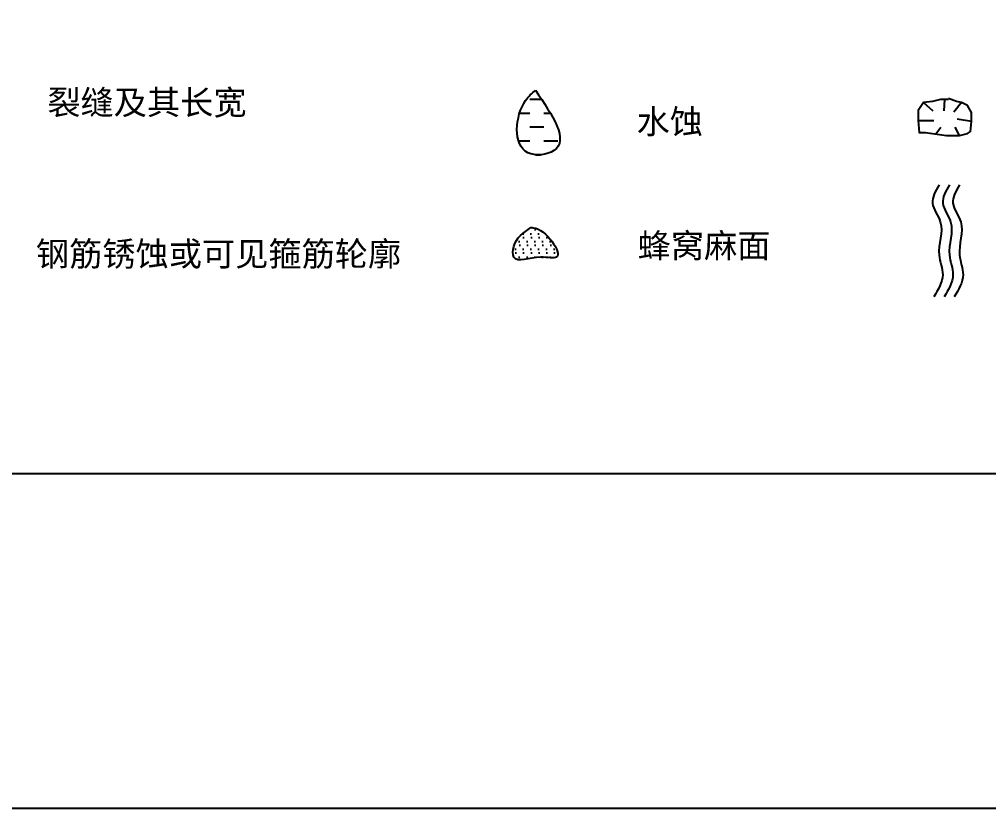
# Model space of a CAD drawing. Header units: millimetres. Extents: x -37 to 615, y -48 to 413.
# Drawn here: x 137 to 275.7, y -47.9 to 65 of the extents above; entities that cross this region are included whole.
import ezdxf

# ---------------------------------------------------------------- set-up
doc = ezdxf.new("R2010")
doc.units = ezdxf.units.MM
for name, color, linetype in [('加固措施', 7, 'Continuous'), ('图层1', 7, 'Continuous'), ('病害', 5, 'Continuous')]:
    doc.layers.add(name, color=color, linetype=linetype)
doc.styles.get("Standard").update_dxf_attribs({"font": ''})
doc.styles.get('Standard').set_extended_font_data('SimSun')
pattern_1 = [(0, (-3997.7199, -288.9294), (0.55266586, 1.10533173), [0, -1.10533173])]
pattern_2 = [(0, (-6886.571, -700.7115), (0.55266586, 1.10533173), [0, -1.10533173])]
pattern_3 = [(0, (-3576.1421, -199.0757), (1.9895971, 1.9895971), [1.9895971, -1.9895971])]

# ---------------------------------------------------------------- blocks, each defined once
blk = doc.blocks.new('adfsd')
at = {"lineweight": -2, "ltscale": 0.5}
for p, q in [((1140.8968, -3083.6944), (1140.9363, -3083.7288)), ((1140.9831, -3083.682), (1140.9811, -3083.7288)), ((1141.0531, -3083.6944), (1141.0217, -3083.7349)), ((1140.8762, -3083.7683), (1140.9404, -3083.7694)), ((1140.9482, -3083.8238), (1140.9689, -3083.7958)), ((1141.0448, -3083.83), (1141.0278, -3083.7958)), ((1141.0942, -3083.7725), (1141.036, -3083.7633))]:
    blk.add_line(p, q, dxfattribs=at)
blk.add_lwpolyline([(1140.9996, -3083.682), (1140.9667, -3083.682), (1140.9338, -3083.6903), (1140.8968, -3083.6944), (1140.8762, -3083.7272), (1140.8762, -3083.7683), (1140.8803, -3083.8177), (1140.905, -3083.8177), (1140.9914, -3083.83), (1141.0448, -3083.83), (1141.0777, -3083.8218), (1141.0901, -3083.8136), (1141.0942, -3083.7725), (1141.0942, -3083.7355), (1141.0777, -3083.7067), (1141.0531, -3083.6944), (1141.0325, -3083.6903), (1140.9996, -3083.6779)], dxfattribs=at)

msp = doc.modelspace()

# ---------------------------------------------------------------- hatches: boundary and pattern name
at = {"layer": '加固措施', "lineweight": -2}
h = msp.add_hatch(dxfattribs=at)
h.set_pattern_fill('DASH', color=256, scale=0.626645)
h.set_pattern_definition(pattern_3)
edge = h.paths.add_edge_path()
edge.add_spline(control_points=[(210.85, 54.88), (210.36, 54.45), (208.03, 52.39), (207.41, 44.9), (216.74, 46.23), (213.29, 51.3), (210.85, 54.88)], knot_values=[0, 0, 0, 0, 3.237042, 15.187225, 21.182779, 35.601669, 35.601669, 35.601669, 35.601669], degree=3, periodic=0)
h = msp.add_hatch(dxfattribs=at)
h.set_pattern_fill('DASH', color=256, scale=0.626645)
h.set_pattern_definition(pattern_3)
edge = h.paths.add_edge_path()
edge.add_spline(control_points=[(210.85, 54.88), (210.36, 54.45), (208.03, 52.39), (207.41, 44.9), (216.74, 46.23), (213.29, 51.3), (210.85, 54.88)], knot_values=[0, 0, 0, 0, 3.237042, 15.187225, 21.182779, 35.601669, 35.601669, 35.601669, 35.601669], degree=3, periodic=0)
h = msp.add_hatch(dxfattribs=at)
h.set_pattern_fill('DOTS', scale=0.696272)
h.set_pattern_definition(pattern_1)
edge = h.paths.add_edge_path()
edge.add_spline(control_points=[(210.19, 35.22), (209.15, 34.51), (207.68, 33.49), (207.52, 29.75), (211, 31.47), (215.72, 30.12), (212.21, 35.3), (210.31, 35.22), (210.19, 35.22)], knot_values=[0, 0, 0, 0, 5.205471, 7.397577, 12.944796, 16.169923, 23.88441, 24.400432, 24.400432, 24.400432, 24.400432], degree=3, periodic=0)
h = msp.add_hatch(dxfattribs=at)
h.set_pattern_fill('DOTS', scale=0.696272)
h.set_pattern_definition(pattern_1)
edge = h.paths.add_edge_path()
edge.add_spline(control_points=[(210.19, 35.22), (209.15, 34.51), (207.68, 33.49), (207.52, 29.75), (211, 31.47), (215.72, 30.12), (212.21, 35.3), (210.31, 35.22), (210.19, 35.22)], knot_values=[0, 0, 0, 0, 5.205471, 7.397577, 12.944796, 16.169923, 23.88441, 24.400432, 24.400432, 24.400432, 24.400432], degree=3, periodic=0)
at = {"layer": '病害', "lineweight": -2}
h = msp.add_hatch(dxfattribs=at)
h.set_pattern_fill('DOTS', color=4, scale=0.696272, style=0)
h.set_pattern_definition(pattern_2)
edge = h.paths.add_edge_path()
edge.add_spline(control_points=[(210.19, 35.22), (209.15, 34.51), (207.68, 33.49), (207.52, 29.75), (211, 31.47), (215.72, 30.12), (212.21, 35.3), (210.31, 35.22), (210.19, 35.22)], knot_values=[0, 0, 0, 0, 1.041094, 1.479515, 2.588959, 3.233985, 4.776882, 4.880086, 4.880086, 4.880086, 4.880086], degree=3, periodic=0)
h = msp.add_hatch(dxfattribs=at)
h.set_pattern_fill('DOTS', color=4, scale=0.696272, style=0)
h.set_pattern_definition(pattern_2)
edge = h.paths.add_edge_path()
edge.add_spline(control_points=[(210.19, 35.22), (209.15, 34.51), (207.68, 33.49), (207.52, 29.75), (211, 31.47), (215.72, 30.12), (212.21, 35.3), (210.31, 35.22), (210.19, 35.22)], knot_values=[0, 0, 0, 0, 1.041094, 1.479515, 2.588959, 3.233985, 4.776882, 4.880086, 4.880086, 4.880086, 4.880086], degree=3, periodic=0)

# ---------------------------------------------------------------- linework, layer by layer
at = {"color": 0, "linetype": 'ByBlock'}
msp.add_line((529.17, 0), (0, 0), dxfattribs=at)
at = {"color": 3, "linetype": 'ByBlock'}
msp.add_lwpolyline([(-36.77, 413.19), (615.38, 413.19), (615.38, -47.93), (-36.77, -47.93)], close=True, dxfattribs=at)
for points in [[(268.59, 41.36), (268.08, 40.47), (267.03, 38.67), (269.71, 35.55), (267.97, 31.9), (269.63, 28.26), (268.46, 26.35), (267.82, 25.31)], [(268.59, 41.36), (268.08, 40.47), (267.03, 38.67), (269.71, 35.55), (267.97, 31.9), (269.63, 28.26), (268.46, 26.35), (267.82, 25.31)], [(270.07, 41.36), (269.55, 40.47), (268.51, 38.67), (271.18, 35.55), (269.44, 31.9), (271.1, 28.26), (269.94, 26.35), (269.3, 25.31)], [(270.07, 41.36), (269.55, 40.47), (268.51, 38.67), (271.18, 35.55), (269.44, 31.9), (271.1, 28.26), (269.94, 26.35), (269.3, 25.31)], [(271.52, 41.36), (271, 40.47), (269.96, 38.67), (272.63, 35.55), (270.89, 31.9), (272.55, 28.26), (271.39, 26.35), (270.75, 25.31)], [(271.52, 41.36), (271, 40.47), (269.96, 38.67), (272.63, 35.55), (270.89, 31.9), (272.55, 28.26), (271.39, 26.35), (270.75, 25.31)]]:
    msp.add_open_spline(points, degree=3, knots=[0, 0, 0, 0, 2.808133, 5.677796, 10.461234, 13.324406, 16.732801, 16.732801, 16.732801, 16.732801])
at = {"lineweight": -2}
msp.add_open_spline([(210.19, 35.22), (209.15, 34.51), (207.68, 33.49), (207.52, 29.75), (211, 31.47), (215.72, 30.12), (212.21, 35.3), (210.31, 35.22), (210.19, 35.22)], degree=3, knots=[0, 0, 0, 0, 3.624423, 5.150725, 9.013098, 11.258664, 16.630045, 16.989336, 16.989336, 16.989336, 16.989336], dxfattribs=at)
msp.add_open_spline([(210.19, 35.22), (209.15, 34.51), (207.68, 33.49), (207.52, 29.75), (211, 31.47), (215.72, 30.12), (212.21, 35.3), (210.31, 35.22), (210.19, 35.22)], degree=3, knots=[0, 0, 0, 0, 3.624423, 5.150725, 9.013098, 11.258664, 16.630045, 16.989336, 16.989336, 16.989336, 16.989336], dxfattribs=at)
at = {"layer": '加固措施', "lineweight": -2}
msp.add_open_spline([(210.85, 54.88), (210.36, 54.45), (208.03, 52.39), (207.41, 44.9), (216.74, 46.23), (213.29, 51.3), (210.85, 54.88)], degree=3, knots=[0, 0, 0, 0, 2.028466, 9.51698, 13.274057, 22.309569, 22.309569, 22.309569, 22.309569], dxfattribs=at)
msp.add_open_spline([(210.85, 54.88), (210.36, 54.45), (208.03, 52.39), (207.41, 44.9), (216.74, 46.23), (213.29, 51.3), (210.85, 54.88)], degree=3, knots=[0, 0, 0, 0, 2.028466, 9.51698, 13.274057, 22.309569, 22.309569, 22.309569, 22.309569], dxfattribs=at)

# ---------------------------------------------------------------- block references
at = {"color": 0, "xscale": 34.81359766870787, "yscale": 34.81359766870787, "zscale": 34.81359766870787}
msp.add_blockref('adfsd', (-39452.38, 107407.64), dxfattribs=at)
msp.add_blockref('adfsd', (-39452.38, 107407.64), dxfattribs=at)

# ---------------------------------------------------------------- texts
at = {"layer": '图层1', "lineweight": -2, "attachment_point": 1}
for s, insert, char_height in [('裂缝及其长宽', (141.05, 54.88), 3.481), ('裂缝及其长宽', (141.05, 54.88), 3.481), ('水蚀', (225.33, 52.14), 3.481), ('水蚀', (225.33, 52.14), 3.481), ('蜂窝麻面', (225.48, 34.38), 3.481), ('蜂窝麻面', (225.48, 34.38), 3.481), ('钢筋锈蚀或可见箍筋轮廓', (139.42, 33.21), 3.4814), ('钢筋锈蚀或可见箍筋轮廓', (139.42, 33.21), 3.4814)]:
    msp.add_mtext(s, dxfattribs=dict(at, insert=insert, char_height=char_height))

doc.saveas('drawing.dxf')
